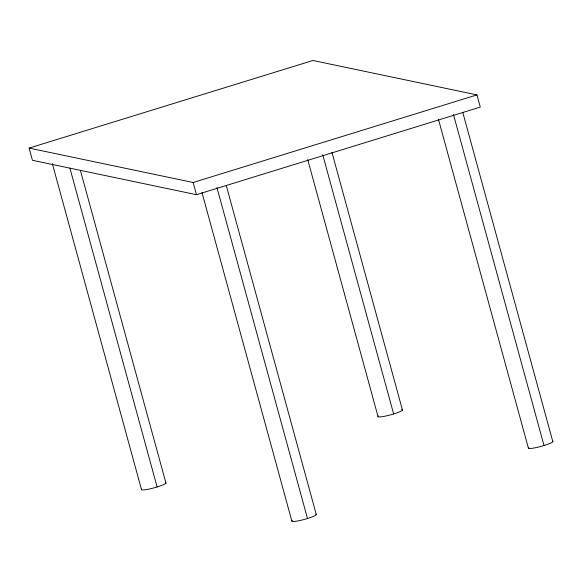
<?xml version="1.0" encoding="UTF-8"?>
<svg xmlns="http://www.w3.org/2000/svg" width="582" height="582" viewBox="0 0 582 582"><rect width="100%" height="100%" fill="white"/><g stroke="black" fill="none" stroke-linecap="round" stroke-linejoin="round"><path stroke-width="0.87" d="M29.1 148.09L312.927 60.484L476.964 94.895L480.296 107.095L196.476 194.694L32.439 160.29L29.1 148.09L193.137 182.493L476.964 94.895M462.785 112.45L552.842 441.665M453.465 114.538L544.01 445.514M438.515 119.579L528.34 447.922M332.002 152.513L402.475 410.121M322.719 154.725L393.643 413.969M307.733 159.65L377.973 416.385M226.26 185.454L316.324 514.663M216.948 187.542L307.485 518.511M201.99 192.584L291.815 520.926M193.137 182.493L196.476 194.694M80.432 170.504L165.957 483.125M69.891 168.096L157.118 486.974M52.344 163.666L141.448 489.382M315.895 514.146A12.753 1.644 -15.3 0 1 303.971 519.522A12.753 1.644 -15.3 0 1 292.302 520.461M552.674 441.221A12.753 1.644 -15.3 0 1 539.936 446.67A12.753 1.644 -15.3 0 1 528.82 447.456M401.696 409.553A12.753 1.644 -15.3 0 1 390.675 414.828A12.753 1.644 -15.3 0 1 378.453 415.912M165.528 482.602A12.753 1.644 -15.3 0 1 154.23 487.811A12.753 1.644 -15.3 0 1 141.63 489.171"/></g></svg>
